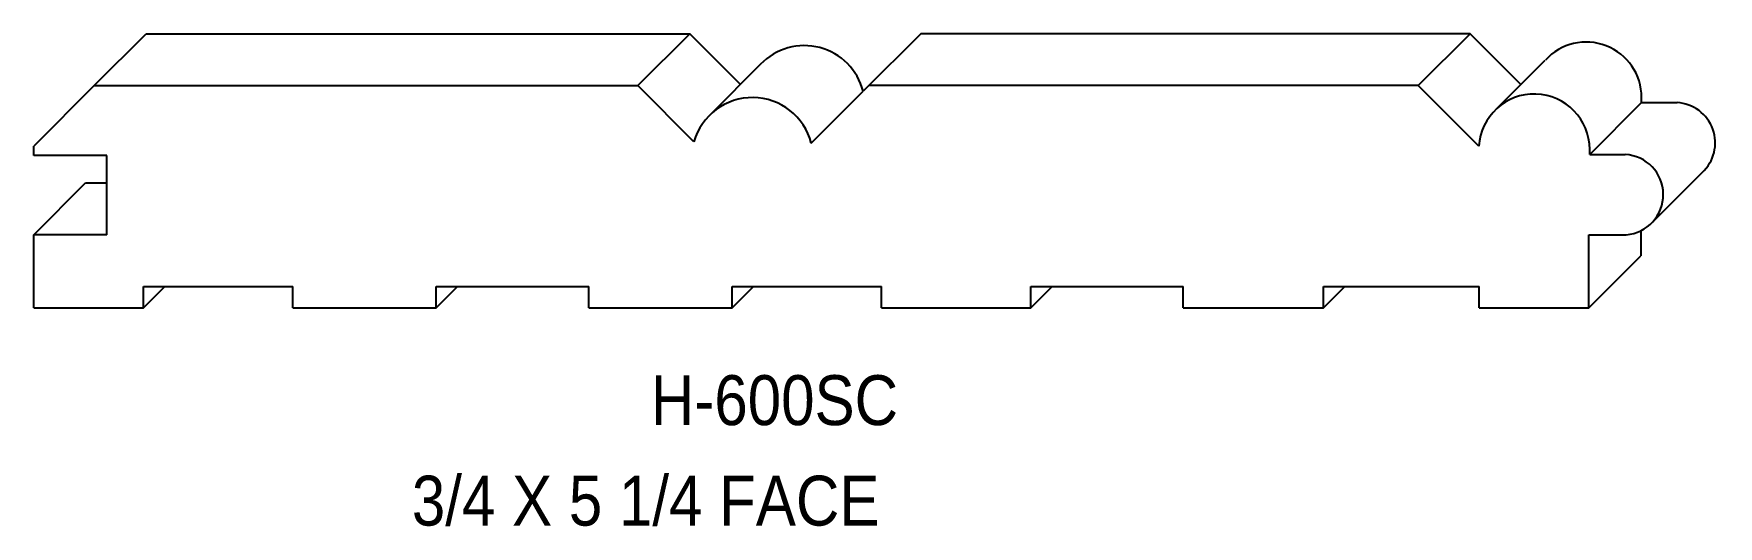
# Model space of a CAD drawing. Extents: x 86.23 to 91.97, y 168.29 to 169.97.
import ezdxf

# ---------------------------------------------------------------- set-up
doc = ezdxf.new("R2010")
doc.units = 0
doc.header["$LTSCALE"] = 5
doc.layers.add('PROFILE', color=7, linetype='CONTINUOUS')
doc.styles.add('TXT', font='TXT', dxfattribs={"height": 3.5})

msp = doc.modelspace()

# ---------------------------------------------------------------- linework, layer by layer
at = {"layer": 'PROFILE', "color": 1, "linetype": 'CONTINUOUS'}
for p, q in [((86.4363, 169.7945), (86.6131, 169.9712)), ((86.6131, 169.9712), (88.4634, 169.9712)), ((88.2867, 169.7945), (88.4634, 169.9712)), ((88.6361, 169.7985), (88.4634, 169.9712)), ((89.2498, 169.9712), (89.0539, 169.7753)), ((91.1202, 169.9712), (89.2498, 169.9712)), ((90.9434, 169.7945), (91.1202, 169.9712)), ((91.2931, 169.7983), (91.1202, 169.9712)), ((91.2109, 169.7161), (91.3762, 169.8815)), ((88.7047, 169.8671), (88.5337, 169.6961)), ((86.4363, 169.7945), (86.2302, 169.5884)), ((86.4363, 169.7945), (88.2867, 169.7945)), ((88.478, 169.6032), (88.2867, 169.7945)), ((88.8772, 169.5986), (89.0539, 169.7753)), ((90.9434, 169.7945), (89.073, 169.7945)), ((91.1501, 169.5878), (90.9434, 169.7945)), ((91.704, 169.7365), (91.704, 169.7539)), ((91.5273, 169.5597), (91.704, 169.7365)), ((91.704, 169.7365), (91.825, 169.7365)), ((86.2302, 169.5561), (86.2302, 169.5884)), ((86.4794, 169.5561), (86.2302, 169.5561)), ((86.4794, 169.2866), (86.4794, 169.5561)), ((91.5273, 169.5597), (91.5273, 169.5771)), ((91.5273, 169.5597), (91.6483, 169.5597)), ((91.742, 169.3308), (91.91, 169.4987)), ((86.2302, 169.2866), (86.4069, 169.4633)), ((86.4069, 169.4633), (86.4794, 169.4633)), ((91.7014, 169.3003), (91.7014, 169.2146)), ((86.2302, 169.0379), (86.2302, 169.2866)), ((86.4794, 169.2866), (86.2302, 169.2866)), ((91.5246, 169.2866), (91.6517, 169.2866)), ((91.5246, 169.0379), (91.5246, 169.2866)), ((91.5246, 169.0379), (91.7014, 169.2146)), ((86.6039, 169.0379), (86.6039, 169.1104)), ((86.6039, 169.1104), (87.1126, 169.1104)), ((86.6039, 169.0379), (86.6765, 169.1104)), ((87.1126, 169.0379), (87.1126, 169.1104)), ((87.6005, 169.0379), (87.6005, 169.1104)), ((87.6005, 169.1104), (88.1196, 169.1104)), ((87.6005, 169.0379), (87.6731, 169.1104)), ((88.1196, 169.0379), (88.1196, 169.1104)), ((88.6075, 169.0379), (88.6075, 169.1104)), ((88.6075, 169.1104), (89.1162, 169.1104)), ((88.6075, 169.0379), (88.6801, 169.1104)), ((89.1162, 169.0379), (89.1162, 169.1104)), ((89.6249, 169.0379), (89.6249, 169.1104)), ((89.6249, 169.1104), (90.1439, 169.1104)), ((89.6249, 169.0379), (89.6974, 169.1104)), ((90.1439, 169.0379), (90.1439, 169.1104)), ((90.6215, 169.1104), (91.1509, 169.1104)), ((90.6215, 169.0379), (90.6215, 169.1104)), ((90.6215, 169.0379), (90.694, 169.1104)), ((91.1509, 169.0379), (91.1509, 169.1104)), ((86.2302, 169.0379), (86.6039, 169.0379)), ((87.1126, 169.0379), (87.6005, 169.0379)), ((88.1196, 169.0379), (88.6075, 169.0379)), ((89.1162, 169.0379), (89.6249, 169.0379)), ((90.1439, 169.0379), (90.6215, 169.0379)), ((91.1509, 169.0379), (91.5246, 169.0379))]:
    msp.add_line(p, q, dxfattribs=at)
for centre, major_axis, start_param, end_param in [((88.8537, 169.7238), (0, 0.2067), -1.319007, 0.805128), ((91.5153, 169.7539), (0, 0.1887), -1.570796, 0.827914), ((88.677, 169.5471), (0, 0.2067), -1.319007, 1.296239), ((91.3385, 169.5771), (0.1887, 0), 0, 3.084905), ((91.8177, 169.5998), (0, 0.1369), -2.401507, -0.05369), ((91.6409, 169.4231), (0, 0.1369), -3.063279, -0.05369)]:
    msp.add_ellipse(centre, major_axis=major_axis, ratio=1, start_param=start_param, end_param=end_param, dxfattribs=at)

# ---------------------------------------------------------------- texts
at = {"layer": 'PROFILE', "color": 1, "linetype": 'CONTINUOUS', "style": 'TXT', "width": 0.9}
for s, height, p in [('H-600SC', 0.16996, (88.3314, 168.6386)), ('3/4 X 5 1/4 FACE', 0.169956, (87.5176, 168.2965))]:
    msp.add_text(s, height=height, dxfattribs=at).set_placement(p)

doc.saveas('drawing.dxf')
